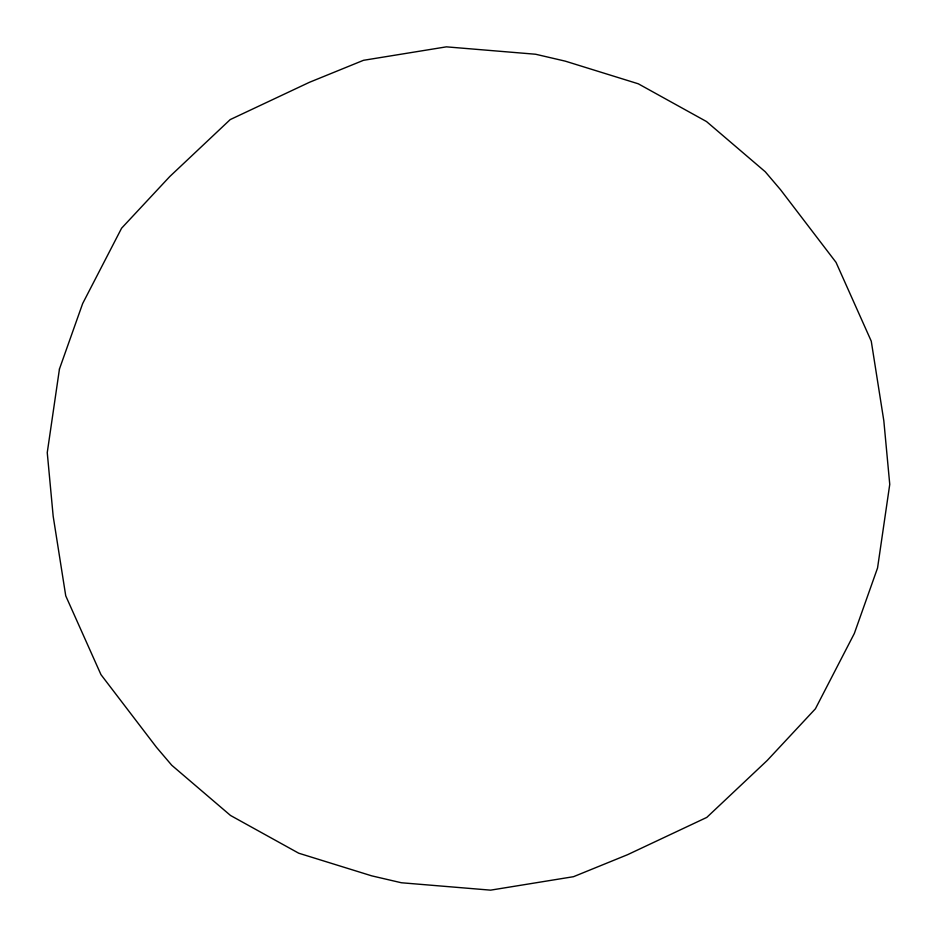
<?xml version="1.0" encoding="UTF-8"?>
<svg xmlns="http://www.w3.org/2000/svg" width="937" height="937" viewBox="0 0 937 937"><rect width="100%" height="100%" fill="white"/><g stroke="black" fill="none" stroke-linecap="round" stroke-linejoin="round"><path stroke-width="1.41" d="M59.453 369.002L47.248 452.63L53.175 516.228L65.742 595.838L100.973 674.64L156.467 747.281L171.74 765.236L230.502 815.459L298.704 853.197L371.72 875.849L401.399 882.759L490.601 890.15L573.514 876.692L627.614 854.673L706.779 817.415L767.216 760.469L815.401 708.805L854.333 633.471L877.547 567.998L889.752 484.37L883.825 420.772L871.258 341.162L836.027 262.36L780.533 189.719L765.26 171.764L706.498 121.541L638.296 83.803L565.28 61.151L535.601 54.241L446.399 46.85L363.486 60.308L309.386 82.327L230.221 119.585L169.784 176.531L121.599 228.195L82.667 303.529L59.453 369.002"/></g></svg>
